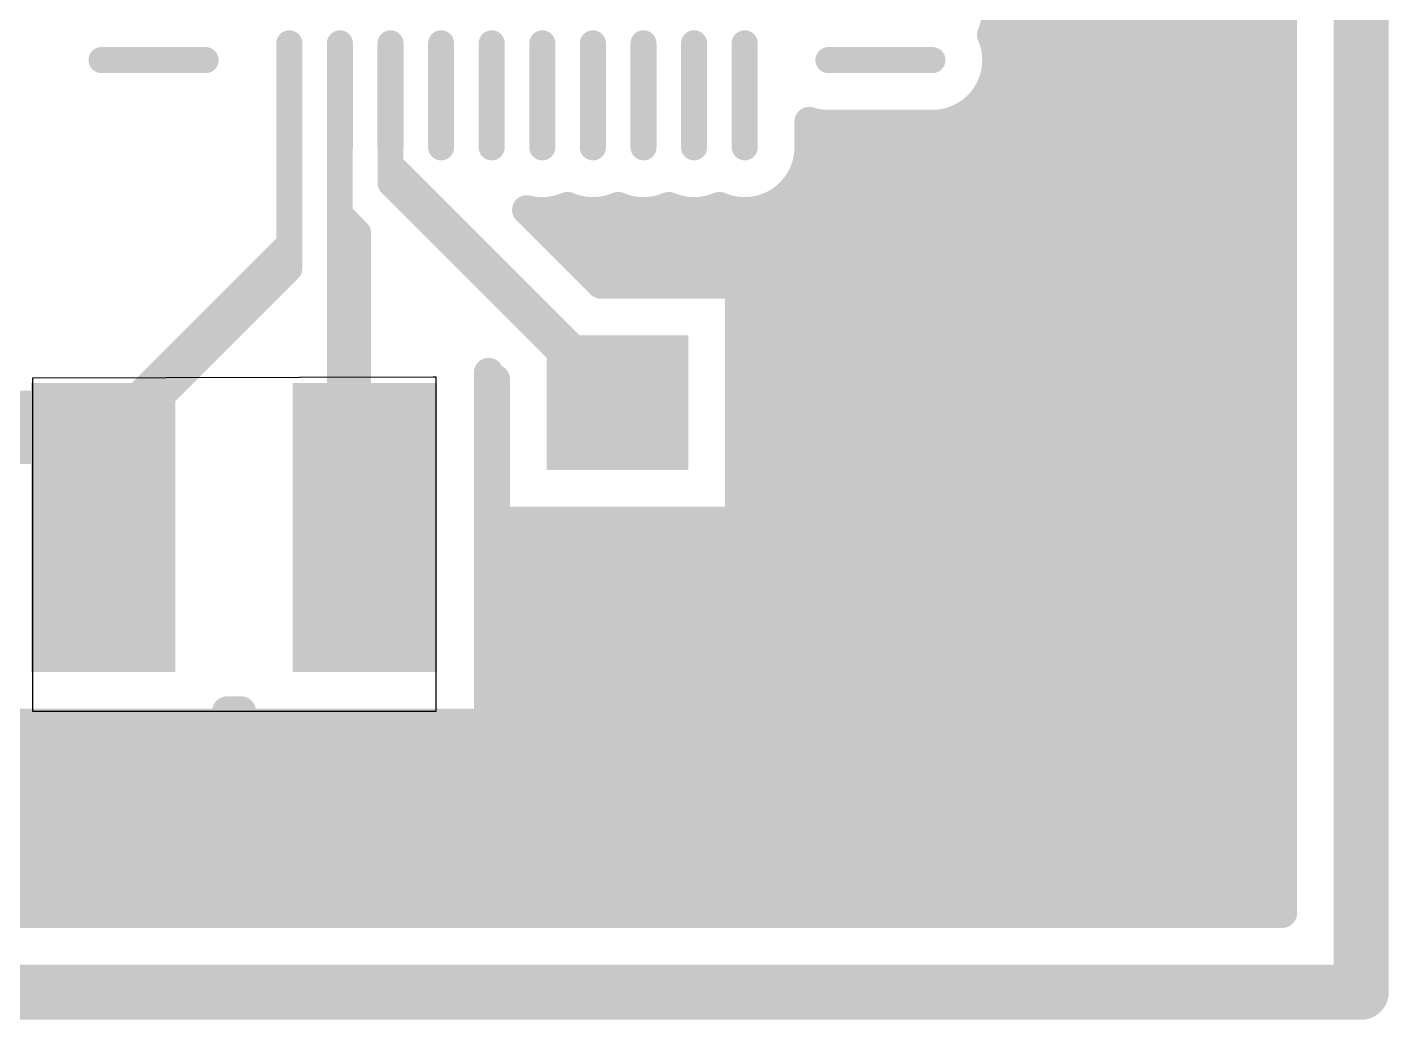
# Model space of a CAD drawing. Header units: inches. Extents: x 0 to 226, y 0 to 70.
# Drawn here: x 157.42 to 166.83, y -0.2 to 6.67 of the extents above; entities that cross this region are included whole.
import ezdxf

# ---------------------------------------------------------------- set-up
doc = ezdxf.new("R2010")
doc.units = ezdxf.units.IN
doc.layers.add('Keep-Out Layer', color=6, linetype='Continuous')
doc.layers.add('Top Layer', color=1, linetype='Continuous')

msp = doc.modelspace()

# ---------------------------------------------------------------- linework, layer by layer
at = {"layer": 'Keep-Out Layer'}
for points in [[(166.64306016, -0.008415019999999999, 0.3809999999999999, 0.3809999999999999, 0), (166.64306016, 24.82168518, 0.3809999999999999, 0.3809999999999999, 0)], [(147.2025504, -0.008415019999999999, 0.3809999999999999, 0.3809999999999999, 0), (166.64306016, -0.008415019999999999, 0.3809999999999999, 0.3809999999999999, 0)]]:
    msp.add_lwpolyline(points, format="xyseb", dxfattribs=at)
msp.add_lwpolyline([(166.54781016, -0.008415019999999999, 0.1905, 0.1905, 1), (166.73831016, -0.008415019999999999, 0.1905, 0.1905, 1)], format="xyseb", close=True, dxfattribs=at)
msp.add_lwpolyline([(166.54781016, -0.008415019999999999, 0.1905, 0.1905, 1), (166.73831016, -0.008415019999999999, 0.1905, 0.1905, 1)], format="xyseb", close=True, dxfattribs=at)
at = {"layer": 'Top Layer'}
for p, q in [((160.22322032, 4.24573954), (157.45077984, 4.2386504)), ((157.45077984, 4.2386504), (157.45077984, 1.93645282)), ((160.24449536, 4.24573954), (160.22322032, 4.24573954)), ((160.24449536, 1.93645282), (160.24449536, 4.24573954)), ((157.45077984, 1.93645282), (160.24449536, 1.93645282))]:
    msp.add_line(p, q, dxfattribs=at)
for points in [[(165.03524016, 0.53768498, 0.2032, 0.2032, 0), (165.03524016, 18.49805038, 0.2032, 0.2032, 0)], [(165.23844016, 0.53768498, 0.2032, 0.2032, 0), (165.23844016, 18.49805038, 0.2032, 0.2032, 0)], [(165.44164016, 0.53768498, 0.2032, 0.2032, 0), (165.44164016, 18.49805038, 0.2032, 0.2032, 0)], [(165.64484016, 0.53768498, 0.2032, 0.2032, 0), (165.64484016, 18.49805038, 0.2032, 0.2032, 0)], [(165.84804016, 0.53768498, 0.2032, 0.2032, 0), (165.84804016, 18.49805038, 0.2032, 0.2032, 0)], [(166.05124016, 0.53768498, 0.2032, 0.2032, 0), (166.05124016, 18.49805038, 0.2032, 0.2032, 0)], [(166.09696016, 0.53768498, 0.2032, 0.2032, 0), (166.09696016, 18.49805038, 0.2032, 0.2032, 0)], [(164.22244016, 0.53768498, 0.2032, 0.2032, 0), (164.22244016, 12.49303826, 0.2032, 0.2032, 0)], [(164.42564016, 0.53768498, 0.2032, 0.2032, 0), (164.42564016, 12.49303826, 0.2032, 0.2032, 0)], [(164.62884016, 0.53768498, 0.2032, 0.2032, 0), (164.62884016, 12.49303826, 0.2032, 0.2032, 0)], [(164.83204016, 0.53768498, 0.2032, 0.2032, 0), (164.83204016, 12.49303826, 0.2032, 0.2032, 0)], [(164.1227858, 6.78915838, 0.2032, 0.2032, -0.1012428938695137), (164.0869845, 6.61416, 0.2032, 0.2032, 0)], [(164.0869845, 6.61416, 0.2032, 0.2032, -0.1012428938695139), (164.1227858, 6.43915908, 0.2032, 0.2032, 0)], [(164.08879806, 6.61846784, 0.2032, 0.2032, 0), (166.09696016, 6.61846784, 0.2032, 0.2032, 0)], [(159.22819056, 5.83545442, 0.17999964, 0.17999964, 0), (159.22819056, 6.55545298, 0.17999964, 0.17999964, 0)], [(159.57818986, 5.83545442, 0.17999964, 0.17999964, 0), (159.57818986, 6.55545298, 0.17999964, 0.17999964, 0)], [(159.92818916, 5.83545442, 0.17999964, 0.17999964, 0), (159.92818916, 6.55545298, 0.17999964, 0.17999964, 0)], [(160.27818846, 5.83545442, 0.17999964, 0.17999964, 0), (160.27818846, 6.55545298, 0.17999964, 0.17999964, 0)], [(160.62818776, 5.83545442, 0.17999964, 0.17999964, 0), (160.62818776, 6.55545298, 0.17999964, 0.17999964, 0)], [(160.97818706, 5.83545442, 0.17999964, 0.17999964, 0), (160.97818706, 6.55545298, 0.17999964, 0.17999964, 0)], [(161.32818636, 5.83545442, 0.17999964, 0.17999964, 0), (161.32818636, 6.55545298, 0.17999964, 0.17999964, 0)], [(161.67818566, 5.83545442, 0.17999964, 0.17999964, 0), (161.67818566, 6.55545298, 0.17999964, 0.17999964, 0)], [(162.02818496, 5.83545442, 0.17999964, 0.17999964, 0), (162.02818496, 6.55545298, 0.17999964, 0.17999964, 0)], [(162.37818426, 5.83545442, 0.17999964, 0.17999964, 0), (162.37818426, 6.55545298, 0.17999964, 0.17999964, 0)], [(158.64918232, 6.43915908, 0.17999964, 0.17999964, 0), (157.92918376, 6.43915908, 0.17999964, 0.17999964, 0)], [(162.95718488, 6.43915908, 0.17999964, 0.17999964, 0), (163.67718344, 6.43915908, 0.17999964, 0.17999964, 0)], [(164.1227858, 6.43915908, 0.2032, 0.2032, -0.4142135623730951), (163.67718598, 5.99355926, 0.2032, 0.2032, 0)], [(164.12214572, 6.415267839999999, 0.2032, 0.2032, 0), (166.09696016, 6.415267839999999, 0.2032, 0.2032, 0)], [(164.06057612, 6.21206784, 0.2032, 0.2032, 0), (166.09696016, 6.21206784, 0.2032, 0.2032, 0)], [(159.22819056, 5.16901938, 0.1778, 0.1778, 0), (159.22819056, 6.1954537, 0.1778, 0.1778, 0)], [(159.57818986, 5.372717219999999, 0.1778, 0.1778, 0), (159.57818986, 6.1954537, 0.1778, 0.1778, 0)], [(159.92818916, 5.58480976, 0.1778, 0.1778, 0), (159.92818916, 6.1954537, 0.1778, 0.1778, 0)], [(159.92818916, 6.1954537, 0.1778, 0.1778, 0), (159.92860826, 6.1950346, 0.1778, 0.1778, 0)], [(159.92860826, 5.71650368, 0.1778, 0.1778, 0), (159.92860826, 6.1950346, 0.1778, 0.1778, 0)], [(164.01924016, 0.53768498, 0.2032, 0.2032, 0), (164.01924016, 6.15357418, 0.2032, 0.2032, 0)], [(162.82378408, 5.83545188, 0.2032, 0.2032, 0), (162.82378408, 6.0139961, 0.2032, 0.2032, 0)], [(162.95718234, 5.99355926, 0.2032, 0.2032, -0.07615422015174232), (162.82378408, 6.0139961, 0.2032, 0.2032, 0)], [(162.95718234, 5.99355926, 0.2032, 0.2032, 0), (163.67718598, 5.99355926, 0.2032, 0.2032, 0)], [(163.00324016, 0.53768498, 0.2032, 0.2032, 0), (163.00324016, 5.99355926, 0.2032, 0.2032, 0)], [(163.20644016, 0.53768498, 0.2032, 0.2032, 0), (163.20644016, 5.99355926, 0.2032, 0.2032, 0)], [(163.40964016, 0.53768498, 0.2032, 0.2032, 0), (163.40964016, 5.99355926, 0.2032, 0.2032, 0)], [(163.61284016, 0.53768498, 0.2032, 0.2032, 0), (163.61284016, 5.99355926, 0.2032, 0.2032, 0)], [(163.79298204, 6.00886784, 0.2032, 0.2032, 0), (166.09696016, 6.00886784, 0.2032, 0.2032, 0)], [(163.81604016, 0.53768498, 0.2032, 0.2032, 0), (163.81604016, 6.01574616, 0.2032, 0.2032, 0)], [(162.82378408, 5.83545188, 0.2032, 0.2032, -0.538018914126041), (162.20318588, 5.42565336, 0.2032, 0.2032, 0)], [(162.8227884, 5.80566784, 0.2032, 0.2032, 0), (166.09696016, 5.80566784, 0.2032, 0.2032, 0)], [(159.92860826, 5.71650368, 0.1778, 0.1778, 0), (161.34926074, 4.2958512, 0.1778, 0.1778, 0)], [(162.80004016, 0.53768498, 0.2032, 0.2032, 0), (162.80004016, 5.6919368, 0.2032, 0.2032, 0)], [(159.92818916, 5.58480976, 0.1778, 0.1778, 0), (161.0675214, 4.44547752, 0.1778, 0.1778, 0)], [(162.75802348, 5.60246784, 0.2032, 0.2032, 0), (166.09696016, 5.60246784, 0.2032, 0.2032, 0)], [(161.15318544, 5.42565336, 0.2032, 0.2032, -0.1632147514222593), (160.87072728, 5.40300418, 0.2032, 0.2032, 0)], [(160.87072728, 5.40300418, 0.2032, 0.2032, 0), (161.38375394, 4.88997752, 0.2032, 0.2032, 0)], [(160.97124016, 5.3024913, 0.2032, 0.2032, 0), (160.97124016, 5.3899054, 0.2032, 0.2032, 0)], [(161.06930702, 5.399267839999999, 0.2032, 0.2032, 0), (161.2370664, 5.399267839999999, 0.2032, 0.2032, 0)], [(161.50318728, 5.42565336, 0.2032, 0.2032, -0.2045827865795274), (161.15318544, 5.42565336, 0.2032, 0.2032, 0)], [(161.17444016, 5.0992913, 0.2032, 0.2032, 0), (161.17444016, 5.417215479999999, 0.2032, 0.2032, 0)], [(161.37764016, 4.8960913, 0.2032, 0.2032, 0), (161.37764016, 5.39260542, 0.2032, 0.2032, 0)], [(161.41930632, 5.399267839999999, 0.2032, 0.2032, 0), (161.5870657, 5.399267839999999, 0.2032, 0.2032, 0)], [(161.85318404, 5.42565336, 0.2032, 0.2032, -0.2045827865795274), (161.50318728, 5.42565336, 0.2032, 0.2032, 0)], [(161.58084016, 4.88997752, 0.2032, 0.2032, 0), (161.58084016, 5.40061404, 0.2032, 0.2032, 0)], [(161.76930562, 5.399267839999999, 0.2032, 0.2032, 0), (161.937065, 5.399267839999999, 0.2032, 0.2032, 0)], [(161.78404016, 4.88997752, 0.2032, 0.2032, 0), (161.78404016, 5.40260794, 0.2032, 0.2032, 0)], [(162.20318588, 5.42565336, 0.2032, 0.2032, -0.2045827865795274), (161.85318404, 5.42565336, 0.2032, 0.2032, 0)], [(161.98724016, 4.88997752, 0.2032, 0.2032, 0), (161.98724016, 5.39173674, 0.2032, 0.2032, 0)], [(162.11930492, 5.399267839999999, 0.2032, 0.2032, 0), (162.2870643, 5.399267839999999, 0.2032, 0.2032, 0)], [(162.19044016, 4.88997752, 0.2032, 0.2032, 0), (162.19044016, 5.420443819999999, 0.2032, 0.2032, 0)], [(162.39364016, 0.53768498, 0.2032, 0.2032, 0), (162.39364016, 5.3901213, 0.2032, 0.2032, 0)], [(162.46930422, 5.399267839999999, 0.2032, 0.2032, 0), (166.09696016, 5.399267839999999, 0.2032, 0.2032, 0)], [(162.59684016, 0.53768498, 0.2032, 0.2032, 0), (162.59684016, 5.44718748, 0.2032, 0.2032, 0)], [(159.57818986, 5.372717219999999, 0.1778, 0.1778, 0), (159.70426784, 5.24663924, 0.1778, 0.1778, 0)], [(159.57818986, 3.3788985, 0.1778, 0.1778, 0), (159.57818986, 5.372717219999999, 0.1778, 0.1778, 0)], [(159.70426784, 3.33229712, 0.1778, 0.1778, 0), (159.70426784, 5.24663924, 0.1778, 0.1778, 0)], [(161.07766362, 5.19606784, 0.2032, 0.2032, 0), (166.09696016, 5.19606784, 0.2032, 0.2032, 0)], [(157.95887128, 3.8997001, 0.1778, 0.1778, 0), (159.22819056, 5.16901938, 0.1778, 0.1778, 0)], [(159.22819056, 4.993538399999999, 0.1778, 0.1778, 0), (159.22819056, 5.16901938, 0.1778, 0.1778, 0)], [(161.28086362, 4.99286784, 0.2032, 0.2032, 0), (166.09696016, 4.99286784, 0.2032, 0.2032, 0)], [(157.9408703, 3.706218139999999, 0.1778, 0.1778, 0), (159.22819056, 4.993538399999999, 0.1778, 0.1778, 0)], [(161.38375394, 4.88997752, 0.2032, 0.2032, 0), (162.34449116, 4.88997752, 0.2032, 0.2032, 0)], [(162.34449116, 3.24877684, 0.2032, 0.2032, 0), (162.34449116, 4.88997752, 0.2032, 0.2032, 0)], [(162.34449116, 4.78966784, 0.2032, 0.2032, 0), (166.09696016, 4.78966784, 0.2032, 0.2032, 0)], [(162.34449116, 4.58646784, 0.2032, 0.2032, 0), (166.09696016, 4.58646784, 0.2032, 0.2032, 0)], [(161.0675214, 4.44547752, 0.1778, 0.1778, 0), (161.12278926, 4.44547752, 0.1778, 0.1778, 0)], [(161.12278926, 4.44547752, 0.1778, 0.1778, 0), (161.4988896, 4.06937718, 0.1778, 0.1778, 0)], [(162.34449116, 4.383267839999999, 0.2032, 0.2032, 0), (166.09696016, 4.383267839999999, 0.2032, 0.2032, 0)], [(160.60647076, 1.8506186, 0.2032, 0.2032, 0), (160.60647076, 4.27790864, 0.2032, 0.2032, 0)], [(160.65328804, 3.24877684, 0.2032, 0.2032, 0), (160.65328804, 4.23109136, 0.2032, 0.2032, 0)], [(162.34449116, 4.18006784, 0.2032, 0.2032, 0), (166.09696016, 4.18006784, 0.2032, 0.2032, 0)], [(156.25342892, 3.8997001, 0.508, 0.508, 0), (157.74738834, 3.8997001, 0.508, 0.508, 0)], [(157.74738834, 3.8997001, 0.508, 0.508, 0), (157.9408703, 3.706218139999999, 0.508, 0.508, 0)], [(162.34449116, 3.97686784, 0.2032, 0.2032, 0), (166.09696016, 3.97686784, 0.2032, 0.2032, 0)], [(157.9408703, 3.20621914, 0.508, 0.508, 0), (157.9408703, 3.706218139999999, 0.508, 0.508, 0)], [(162.34449116, 3.77366784, 0.2032, 0.2032, 0), (166.09696016, 3.77366784, 0.2032, 0.2032, 0)], [(162.34449116, 3.57046784, 0.2032, 0.2032, 0), (166.09696016, 3.57046784, 0.2032, 0.2032, 0)], [(159.57818986, 3.3788985, 0.1778, 0.1778, 0), (159.66452954, 3.29255882, 0.1778, 0.1778, 0)], [(159.66452954, 3.29255882, 0.1778, 0.1778, 0), (159.70426784, 3.33229712, 0.1778, 0.1778, 0)], [(162.34449116, 3.36726784, 0.2032, 0.2032, 0), (166.09696016, 3.36726784, 0.2032, 0.2032, 0)], [(159.66452954, 3.29255882, 0.1778, 0.1778, 0), (159.75086922, 3.20621914, 0.1778, 0.1778, 0)], [(160.65328804, 3.24877684, 0.2032, 0.2032, 0), (162.34449116, 3.24877684, 0.2032, 0.2032, 0)], [(160.76804016, 0.53768498, 0.2032, 0.2032, 0), (160.76804016, 3.24877684, 0.2032, 0.2032, 0)], [(160.97124016, 0.53768498, 0.2032, 0.2032, 0), (160.97124016, 3.24877684, 0.2032, 0.2032, 0)], [(161.17444016, 0.53768498, 0.2032, 0.2032, 0), (161.17444016, 3.24877684, 0.2032, 0.2032, 0)], [(161.37764016, 0.53768498, 0.2032, 0.2032, 0), (161.37764016, 3.24877684, 0.2032, 0.2032, 0)], [(161.58084016, 0.53768498, 0.2032, 0.2032, 0), (161.58084016, 3.24877684, 0.2032, 0.2032, 0)], [(161.78404016, 0.53768498, 0.2032, 0.2032, 0), (161.78404016, 3.24877684, 0.2032, 0.2032, 0)], [(161.98724016, 0.53768498, 0.2032, 0.2032, 0), (161.98724016, 3.24877684, 0.2032, 0.2032, 0)], [(162.19044016, 0.53768498, 0.2032, 0.2032, 0), (162.19044016, 3.24877684, 0.2032, 0.2032, 0)], [(160.60647076, 3.16406784, 0.2032, 0.2032, 0), (166.09696016, 3.16406784, 0.2032, 0.2032, 0)], [(160.60647076, 2.96086784, 0.2032, 0.2032, 0), (166.09696016, 2.96086784, 0.2032, 0.2032, 0)], [(160.60647076, 2.75766784, 0.2032, 0.2032, 0), (166.09696016, 2.75766784, 0.2032, 0.2032, 0)], [(160.60647076, 2.55446784, 0.2032, 0.2032, 0), (166.09696016, 2.55446784, 0.2032, 0.2032, 0)], [(160.60647076, 2.35126784, 0.2032, 0.2032, 0), (166.09696016, 2.35126784, 0.2032, 0.2032, 0)], [(160.60647076, 2.14806784, 0.2032, 0.2032, 0), (166.09696016, 2.14806784, 0.2032, 0.2032, 0)], [(158.79647184, 1.93645282, 0.2032, 0.2032, 0), (158.89526768, 1.93645282, 0.2032, 0.2032, 0)], [(158.79647184, 1.8506186, 0.2032, 0.2032, 0), (158.79647184, 1.93645282, 0.2032, 0.2032, 0)], [(158.89526768, 1.8506186, 0.2032, 0.2032, 0), (158.89526768, 1.93645282, 0.2032, 0.2032, 0)], [(160.60647076, 1.94486784, 0.2032, 0.2032, 0), (166.09696016, 1.94486784, 0.2032, 0.2032, 0)], [(157.08526876, 1.8506186, 0.2032, 0.2032, 0), (158.79647184, 1.8506186, 0.2032, 0.2032, 0)], [(157.31364016, 0.53768498, 0.2032, 0.2032, 0), (157.31364016, 1.8506186, 0.2032, 0.2032, 0)], [(157.51684016, 0.53768498, 0.2032, 0.2032, 0), (157.51684016, 1.8506186, 0.2032, 0.2032, 0)], [(157.72004016, 0.53768498, 0.2032, 0.2032, 0), (157.72004016, 1.8506186, 0.2032, 0.2032, 0)], [(157.92324016, 0.53768498, 0.2032, 0.2032, 0), (157.92324016, 1.8506186, 0.2032, 0.2032, 0)], [(158.12644016, 0.53768498, 0.2032, 0.2032, 0), (158.12644016, 1.8506186, 0.2032, 0.2032, 0)], [(158.32964016, 0.53768498, 0.2032, 0.2032, 0), (158.32964016, 1.8506186, 0.2032, 0.2032, 0)], [(158.53284016, 0.53768498, 0.2032, 0.2032, 0), (158.53284016, 1.8506186, 0.2032, 0.2032, 0)], [(158.73604016, 0.53768498, 0.2032, 0.2032, 0), (158.73604016, 1.8506186, 0.2032, 0.2032, 0)], [(158.89526768, 1.8506186, 0.2032, 0.2032, 0), (160.60647076, 1.8506186, 0.2032, 0.2032, 0)], [(158.93924016, 0.53768498, 0.2032, 0.2032, 0), (158.93924016, 1.8506186, 0.2032, 0.2032, 0)], [(159.14244016, 0.53768498, 0.2032, 0.2032, 0), (159.14244016, 1.8506186, 0.2032, 0.2032, 0)], [(159.34564016, 0.53768498, 0.2032, 0.2032, 0), (159.34564016, 1.8506186, 0.2032, 0.2032, 0)], [(159.54884016, 0.53768498, 0.2032, 0.2032, 0), (159.54884016, 1.8506186, 0.2032, 0.2032, 0)], [(159.75204016, 0.53768498, 0.2032, 0.2032, 0), (159.75204016, 1.8506186, 0.2032, 0.2032, 0)], [(159.95524016, 0.53768498, 0.2032, 0.2032, 0), (159.95524016, 1.8506186, 0.2032, 0.2032, 0)], [(160.15844016, 0.53768498, 0.2032, 0.2032, 0), (160.15844016, 1.8506186, 0.2032, 0.2032, 0)], [(160.36164016, 0.53768498, 0.2032, 0.2032, 0), (160.36164016, 1.8506186, 0.2032, 0.2032, 0)], [(160.56484016, 0.53768498, 0.2032, 0.2032, 0), (160.56484016, 1.8506186, 0.2032, 0.2032, 0)], [(147.7486504, 1.74166784, 0.2032, 0.2032, 0), (166.09696016, 1.74166784, 0.2032, 0.2032, 0)], [(147.7486504, 1.53846784, 0.2032, 0.2032, 0), (166.09696016, 1.53846784, 0.2032, 0.2032, 0)], [(147.7486504, 1.33526784, 0.2032, 0.2032, 0), (166.09696016, 1.33526784, 0.2032, 0.2032, 0)], [(147.7486504, 1.13206784, 0.2032, 0.2032, 0), (166.09696016, 1.13206784, 0.2032, 0.2032, 0)], [(147.7486504, 0.92886784, 0.2032, 0.2032, 0), (166.09696016, 0.92886784, 0.2032, 0.2032, 0)], [(147.7486504, 0.72566784, 0.2032, 0.2032, 0), (166.09696016, 0.72566784, 0.2032, 0.2032, 0)], [(147.7486504, 0.53768498, 0.2032, 0.2032, 0), (166.09696016, 0.53768498, 0.2032, 0.2032, 0)]]:
    msp.add_lwpolyline(points, format="xyseb", dxfattribs=at)
for points in [[(164.44114432, 6.800154039999999, 0.3048, 0.3048, 1), (164.74594432, 6.800154039999999, 0.3048, 0.3048, 1)], [(164.0361845, 6.61416, 0.1016, 0.1016, 1), (164.1377845, 6.61416, 0.1016, 0.1016, 1)], [(164.0361845, 6.61416, 0.1016, 0.1016, 1), (164.1377845, 6.61416, 0.1016, 0.1016, 1)], [(164.03799806, 6.61846784, 0.1016, 0.1016, 1), (164.13959806, 6.61846784, 0.1016, 0.1016, 1)], [(165.189408, 6.409601099999999, 0.3048, 0.3048, 1), (165.494208, 6.409601099999999, 0.3048, 0.3048, 1)], [(166.04616016, 6.61846784, 0.1016, 0.1016, 1), (166.14776016, 6.61846784, 0.1016, 0.1016, 1)], [(159.18319192, 6.55545298, 0.08999982, 0.08999982, 1), (159.2731892, 6.55545298, 0.08999982, 0.08999982, 1)], [(159.53319122, 6.55545298, 0.08999982, 0.08999982, 1), (159.6231885, 6.55545298, 0.08999982, 0.08999982, 1)], [(159.88319052, 6.55545298, 0.08999982, 0.08999982, 1), (159.9731878, 6.55545298, 0.08999982, 0.08999982, 1)], [(160.23318982, 6.55545298, 0.08999982, 0.08999982, 1), (160.3231871, 6.55545298, 0.08999982, 0.08999982, 1)], [(160.58318912, 6.55545298, 0.08999982, 0.08999982, 1), (160.6731864, 6.55545298, 0.08999982, 0.08999982, 1)], [(160.93318842, 6.55545298, 0.08999982, 0.08999982, 1), (161.0231857, 6.55545298, 0.08999982, 0.08999982, 1)], [(161.28318772, 6.55545298, 0.08999982, 0.08999982, 1), (161.373185, 6.55545298, 0.08999982, 0.08999982, 1)], [(161.63318702, 6.55545298, 0.08999982, 0.08999982, 1), (161.7231843, 6.55545298, 0.08999982, 0.08999982, 1)], [(161.98318632, 6.55545298, 0.08999982, 0.08999982, 1), (162.0731836, 6.55545298, 0.08999982, 0.08999982, 1)], [(162.33318562, 6.55545298, 0.08999982, 0.08999982, 1), (162.4231829, 6.55545298, 0.08999982, 0.08999982, 1)], [(157.88418512, 6.43915908, 0.08999982, 0.08999982, 1), (157.9741824, 6.43915908, 0.08999982, 0.08999982, 1)], [(158.60418368, 6.43915908, 0.08999982, 0.08999982, 1), (158.69418096, 6.43915908, 0.08999982, 0.08999982, 1)], [(162.91218624, 6.43915908, 0.08999982, 0.08999982, 1), (163.00218352, 6.43915908, 0.08999982, 0.08999982, 1)], [(163.6321848, 6.43915908, 0.08999982, 0.08999982, 1), (163.72218208, 6.43915908, 0.08999982, 0.08999982, 1)], [(164.07134572, 6.415267839999999, 0.1016, 0.1016, 1), (164.17294572, 6.415267839999999, 0.1016, 0.1016, 1)], [(164.0719858, 6.43915908, 0.1016, 0.1016, 1), (164.1735858, 6.43915908, 0.1016, 0.1016, 1)], [(164.0719858, 6.43915908, 0.1016, 0.1016, 1), (164.1735858, 6.43915908, 0.1016, 0.1016, 1)], [(166.04616016, 6.415267839999999, 0.1016, 0.1016, 1), (166.14776016, 6.415267839999999, 0.1016, 0.1016, 1)], [(164.00977612, 6.21206784, 0.1016, 0.1016, 1), (164.11137612, 6.21206784, 0.1016, 0.1016, 1)], [(166.04616016, 6.21206784, 0.1016, 0.1016, 1), (166.14776016, 6.21206784, 0.1016, 0.1016, 1)], [(159.18374056, 6.1954537, 0.08889999999999999, 0.08889999999999999, 1), (159.27264056, 6.1954537, 0.08889999999999999, 0.08889999999999999, 1)], [(159.53373986, 6.1954537, 0.08889999999999999, 0.08889999999999999, 1), (159.62263986, 6.1954537, 0.08889999999999999, 0.08889999999999999, 1)], [(159.88373916, 6.1954537, 0.08889999999999999, 0.08889999999999999, 1), (159.97263916, 6.1954537, 0.08889999999999999, 0.08889999999999999, 1)], [(159.88373916, 6.1954537, 0.08889999999999999, 0.08889999999999999, 1), (159.97263916, 6.1954537, 0.08889999999999999, 0.08889999999999999, 1)], [(159.88415826, 6.1950346, 0.08889999999999999, 0.08889999999999999, 1), (159.97305826, 6.1950346, 0.08889999999999999, 0.08889999999999999, 1)], [(159.88415826, 6.1950346, 0.08889999999999999, 0.08889999999999999, 1), (159.97305826, 6.1950346, 0.08889999999999999, 0.08889999999999999, 1)], [(163.96844016, 6.15357418, 0.1016, 0.1016, 1), (164.07004016, 6.15357418, 0.1016, 0.1016, 1)], [(162.77298408, 6.0139961, 0.1016, 0.1016, 1), (162.87458408, 6.0139961, 0.1016, 0.1016, 1)], [(162.77298408, 6.0139961, 0.1016, 0.1016, 1), (162.87458408, 6.0139961, 0.1016, 0.1016, 1)], [(162.90638234, 5.99355926, 0.1016, 0.1016, 1), (163.00798234, 5.99355926, 0.1016, 0.1016, 1)], [(162.90638234, 5.99355926, 0.1016, 0.1016, 1), (163.00798234, 5.99355926, 0.1016, 0.1016, 1)], [(162.95244016, 5.99355926, 0.1016, 0.1016, 1), (163.05404016, 5.99355926, 0.1016, 0.1016, 1)], [(163.15564016, 5.99355926, 0.1016, 0.1016, 1), (163.25724016, 5.99355926, 0.1016, 0.1016, 1)], [(163.35884016, 5.99355926, 0.1016, 0.1016, 1), (163.46044016, 5.99355926, 0.1016, 0.1016, 1)], [(163.56204016, 5.99355926, 0.1016, 0.1016, 1), (163.66364016, 5.99355926, 0.1016, 0.1016, 1)], [(163.62638598, 5.99355926, 0.1016, 0.1016, 1), (163.72798598, 5.99355926, 0.1016, 0.1016, 1)], [(163.62638598, 5.99355926, 0.1016, 0.1016, 1), (163.72798598, 5.99355926, 0.1016, 0.1016, 1)], [(163.74218204, 6.00886784, 0.1016, 0.1016, 1), (163.84378204, 6.00886784, 0.1016, 0.1016, 1)], [(163.76524016, 6.01574616, 0.1016, 0.1016, 1), (163.86684016, 6.01574616, 0.1016, 0.1016, 1)], [(164.44114432, 5.793427579999999, 0.3048, 0.3048, 1), (164.74594432, 5.793427579999999, 0.3048, 0.3048, 1)], [(166.04616016, 6.00886784, 0.1016, 0.1016, 1), (166.14776016, 6.00886784, 0.1016, 0.1016, 1)], [(162.77298408, 5.83545188, 0.1016, 0.1016, 1), (162.87458408, 5.83545188, 0.1016, 0.1016, 1)], [(162.77298408, 5.83545188, 0.1016, 0.1016, 1), (162.87458408, 5.83545188, 0.1016, 0.1016, 1)], [(159.18319192, 5.83545442, 0.08999982, 0.08999982, 1), (159.2731892, 5.83545442, 0.08999982, 0.08999982, 1)], [(159.53319122, 5.83545442, 0.08999982, 0.08999982, 1), (159.6231885, 5.83545442, 0.08999982, 0.08999982, 1)], [(159.88319052, 5.83545442, 0.08999982, 0.08999982, 1), (159.9731878, 5.83545442, 0.08999982, 0.08999982, 1)], [(160.23318982, 5.83545442, 0.08999982, 0.08999982, 1), (160.3231871, 5.83545442, 0.08999982, 0.08999982, 1)], [(160.58318912, 5.83545442, 0.08999982, 0.08999982, 1), (160.6731864, 5.83545442, 0.08999982, 0.08999982, 1)], [(160.93318842, 5.83545442, 0.08999982, 0.08999982, 1), (161.0231857, 5.83545442, 0.08999982, 0.08999982, 1)], [(161.28318772, 5.83545442, 0.08999982, 0.08999982, 1), (161.373185, 5.83545442, 0.08999982, 0.08999982, 1)], [(161.63318702, 5.83545442, 0.08999982, 0.08999982, 1), (161.7231843, 5.83545442, 0.08999982, 0.08999982, 1)], [(161.98318632, 5.83545442, 0.08999982, 0.08999982, 1), (162.0731836, 5.83545442, 0.08999982, 0.08999982, 1)], [(162.33318562, 5.83545442, 0.08999982, 0.08999982, 1), (162.4231829, 5.83545442, 0.08999982, 0.08999982, 1)], [(162.7719884, 5.80566784, 0.1016, 0.1016, 1), (162.8735884, 5.80566784, 0.1016, 0.1016, 1)], [(166.04616016, 5.80566784, 0.1016, 0.1016, 1), (166.14776016, 5.80566784, 0.1016, 0.1016, 1)], [(159.88415826, 5.71650368, 0.08889999999999999, 0.08889999999999999, 1), (159.97305826, 5.71650368, 0.08889999999999999, 0.08889999999999999, 1)], [(159.88415826, 5.71650368, 0.08889999999999999, 0.08889999999999999, 1), (159.97305826, 5.71650368, 0.08889999999999999, 0.08889999999999999, 1)], [(162.74924016, 5.6919368, 0.1016, 0.1016, 1), (162.85084016, 5.6919368, 0.1016, 0.1016, 1)], [(159.88373916, 5.58480976, 0.08889999999999999, 0.08889999999999999, 1), (159.97263916, 5.58480976, 0.08889999999999999, 0.08889999999999999, 1)], [(159.88373916, 5.58480976, 0.08889999999999999, 0.08889999999999999, 1), (159.97263916, 5.58480976, 0.08889999999999999, 0.08889999999999999, 1)], [(162.70722348, 5.60246784, 0.1016, 0.1016, 1), (162.80882348, 5.60246784, 0.1016, 0.1016, 1)], [(166.04616016, 5.60246784, 0.1016, 0.1016, 1), (166.14776016, 5.60246784, 0.1016, 0.1016, 1)], [(160.81992728, 5.40300418, 0.1016, 0.1016, 1), (160.92152728, 5.40300418, 0.1016, 0.1016, 1)], [(160.81992728, 5.40300418, 0.1016, 0.1016, 1), (160.92152728, 5.40300418, 0.1016, 0.1016, 1)], [(160.92044016, 5.3899054, 0.1016, 0.1016, 1), (161.02204016, 5.3899054, 0.1016, 0.1016, 1)], [(161.01850702, 5.399267839999999, 0.1016, 0.1016, 1), (161.12010702, 5.399267839999999, 0.1016, 0.1016, 1)], [(161.10238544, 5.42565336, 0.1016, 0.1016, 1), (161.20398544, 5.42565336, 0.1016, 0.1016, 1)], [(161.10238544, 5.42565336, 0.1016, 0.1016, 1), (161.20398544, 5.42565336, 0.1016, 0.1016, 1)], [(161.12364016, 5.417215479999999, 0.1016, 0.1016, 1), (161.22524016, 5.417215479999999, 0.1016, 0.1016, 1)], [(161.1862664, 5.399267839999999, 0.1016, 0.1016, 1), (161.2878664, 5.399267839999999, 0.1016, 0.1016, 1)], [(161.32684016, 5.39260542, 0.1016, 0.1016, 1), (161.42844016, 5.39260542, 0.1016, 0.1016, 1)], [(161.36850632, 5.399267839999999, 0.1016, 0.1016, 1), (161.47010632, 5.399267839999999, 0.1016, 0.1016, 1)], [(161.45238728, 5.42565336, 0.1016, 0.1016, 1), (161.55398728, 5.42565336, 0.1016, 0.1016, 1)], [(161.45238728, 5.42565336, 0.1016, 0.1016, 1), (161.55398728, 5.42565336, 0.1016, 0.1016, 1)], [(161.53004016, 5.40061404, 0.1016, 0.1016, 1), (161.63164016, 5.40061404, 0.1016, 0.1016, 1)], [(161.5362657, 5.399267839999999, 0.1016, 0.1016, 1), (161.6378657, 5.399267839999999, 0.1016, 0.1016, 1)], [(161.71850562, 5.399267839999999, 0.1016, 0.1016, 1), (161.82010562, 5.399267839999999, 0.1016, 0.1016, 1)], [(161.73324016, 5.40260794, 0.1016, 0.1016, 1), (161.83484016, 5.40260794, 0.1016, 0.1016, 1)], [(161.80238404, 5.42565336, 0.1016, 0.1016, 1), (161.90398404, 5.42565336, 0.1016, 0.1016, 1)], [(161.80238404, 5.42565336, 0.1016, 0.1016, 1), (161.90398404, 5.42565336, 0.1016, 0.1016, 1)], [(161.886265, 5.399267839999999, 0.1016, 0.1016, 1), (161.987865, 5.399267839999999, 0.1016, 0.1016, 1)], [(161.93644016, 5.39173674, 0.1016, 0.1016, 1), (162.03804016, 5.39173674, 0.1016, 0.1016, 1)], [(162.06850492, 5.399267839999999, 0.1016, 0.1016, 1), (162.17010492, 5.399267839999999, 0.1016, 0.1016, 1)], [(162.13964016, 5.420443819999999, 0.1016, 0.1016, 1), (162.24124016, 5.420443819999999, 0.1016, 0.1016, 1)], [(162.15238588, 5.42565336, 0.1016, 0.1016, 1), (162.25398588, 5.42565336, 0.1016, 0.1016, 1)], [(162.15238588, 5.42565336, 0.1016, 0.1016, 1), (162.25398588, 5.42565336, 0.1016, 0.1016, 1)], [(162.2362643, 5.399267839999999, 0.1016, 0.1016, 1), (162.3378643, 5.399267839999999, 0.1016, 0.1016, 1)], [(162.34284016, 5.3901213, 0.1016, 0.1016, 1), (162.44444016, 5.3901213, 0.1016, 0.1016, 1)], [(162.41850422, 5.399267839999999, 0.1016, 0.1016, 1), (162.52010422, 5.399267839999999, 0.1016, 0.1016, 1)], [(162.54604016, 5.44718748, 0.1016, 0.1016, 1), (162.64764016, 5.44718748, 0.1016, 0.1016, 1)], [(166.04616016, 5.399267839999999, 0.1016, 0.1016, 1), (166.14776016, 5.399267839999999, 0.1016, 0.1016, 1)], [(159.53373986, 5.372717219999999, 0.08889999999999999, 0.08889999999999999, 1), (159.62263986, 5.372717219999999, 0.08889999999999999, 0.08889999999999999, 1)], [(159.53373986, 5.372717219999999, 0.08889999999999999, 0.08889999999999999, 1), (159.62263986, 5.372717219999999, 0.08889999999999999, 0.08889999999999999, 1)], [(159.53373986, 5.372717219999999, 0.08889999999999999, 0.08889999999999999, 1), (159.62263986, 5.372717219999999, 0.08889999999999999, 0.08889999999999999, 1)], [(160.92044016, 5.3024913, 0.1016, 0.1016, 1), (161.02204016, 5.3024913, 0.1016, 0.1016, 1)], [(159.65981784, 5.24663924, 0.08889999999999999, 0.08889999999999999, 1), (159.74871784, 5.24663924, 0.08889999999999999, 0.08889999999999999, 1)], [(159.65981784, 5.24663924, 0.08889999999999999, 0.08889999999999999, 1), (159.74871784, 5.24663924, 0.08889999999999999, 0.08889999999999999, 1)], [(161.02686362, 5.19606784, 0.1016, 0.1016, 1), (161.12846362, 5.19606784, 0.1016, 0.1016, 1)], [(166.04616016, 5.19606784, 0.1016, 0.1016, 1), (166.14776016, 5.19606784, 0.1016, 0.1016, 1)], [(159.18374056, 5.16901938, 0.08889999999999999, 0.08889999999999999, 1), (159.27264056, 5.16901938, 0.08889999999999999, 0.08889999999999999, 1)], [(159.18374056, 5.16901938, 0.08889999999999999, 0.08889999999999999, 1), (159.27264056, 5.16901938, 0.08889999999999999, 0.08889999999999999, 1)], [(159.18374056, 5.16901938, 0.08889999999999999, 0.08889999999999999, 1), (159.27264056, 5.16901938, 0.08889999999999999, 0.08889999999999999, 1)], [(161.12364016, 5.0992913, 0.1016, 0.1016, 1), (161.22524016, 5.0992913, 0.1016, 0.1016, 1)], [(162.6228904, 4.95268504, 0.3048, 0.3048, 1), (162.9276904, 4.95268504, 0.3048, 0.3048, 1)], [(161.23006362, 4.99286784, 0.1016, 0.1016, 1), (161.33166362, 4.99286784, 0.1016, 0.1016, 1)], [(165.08291088, 4.83886256, 0.3048, 0.3048, 1), (165.38771088, 4.83886256, 0.3048, 0.3048, 1)], [(166.04616016, 4.99286784, 0.1016, 0.1016, 1), (166.14776016, 4.99286784, 0.1016, 0.1016, 1)], [(159.18374056, 4.993538399999999, 0.08889999999999999, 0.08889999999999999, 1), (159.27264056, 4.993538399999999, 0.08889999999999999, 0.08889999999999999, 1)], [(159.18374056, 4.993538399999999, 0.08889999999999999, 0.08889999999999999, 1), (159.27264056, 4.993538399999999, 0.08889999999999999, 0.08889999999999999, 1)], [(161.32684016, 4.8960913, 0.1016, 0.1016, 1), (161.42844016, 4.8960913, 0.1016, 0.1016, 1)], [(161.33295394, 4.88997752, 0.1016, 0.1016, 1), (161.43455394, 4.88997752, 0.1016, 0.1016, 1)], [(161.33295394, 4.88997752, 0.1016, 0.1016, 1), (161.43455394, 4.88997752, 0.1016, 0.1016, 1)], [(161.53004016, 4.88997752, 0.1016, 0.1016, 1), (161.63164016, 4.88997752, 0.1016, 0.1016, 1)], [(161.73324016, 4.88997752, 0.1016, 0.1016, 1), (161.83484016, 4.88997752, 0.1016, 0.1016, 1)], [(161.93644016, 4.88997752, 0.1016, 0.1016, 1), (162.03804016, 4.88997752, 0.1016, 0.1016, 1)], [(162.13964016, 4.88997752, 0.1016, 0.1016, 1), (162.24124016, 4.88997752, 0.1016, 0.1016, 1)], [(162.29369116, 4.88997752, 0.1016, 0.1016, 1), (162.39529116, 4.88997752, 0.1016, 0.1016, 1)], [(162.29369116, 4.88997752, 0.1016, 0.1016, 1), (162.39529116, 4.88997752, 0.1016, 0.1016, 1)], [(162.29369116, 4.78966784, 0.1016, 0.1016, 1), (162.39529116, 4.78966784, 0.1016, 0.1016, 1)], [(166.04616016, 4.78966784, 0.1016, 0.1016, 1), (166.14776016, 4.78966784, 0.1016, 0.1016, 1)], [(162.29369116, 4.58646784, 0.1016, 0.1016, 1), (162.39529116, 4.58646784, 0.1016, 0.1016, 1)], [(164.45258448, 4.38215786, 0.3048, 0.3048, 1), (164.75738448, 4.38215786, 0.3048, 0.3048, 1)], [(166.04616016, 4.58646784, 0.1016, 0.1016, 1), (166.14776016, 4.58646784, 0.1016, 0.1016, 1)], [(161.0230714, 4.44547752, 0.08889999999999999, 0.08889999999999999, 1), (161.1119714, 4.44547752, 0.08889999999999999, 0.08889999999999999, 1)], [(161.0230714, 4.44547752, 0.08889999999999999, 0.08889999999999999, 1), (161.1119714, 4.44547752, 0.08889999999999999, 0.08889999999999999, 1)], [(161.07833926, 4.44547752, 0.08889999999999999, 0.08889999999999999, 1), (161.16723926, 4.44547752, 0.08889999999999999, 0.08889999999999999, 1)], [(161.07833926, 4.44547752, 0.08889999999999999, 0.08889999999999999, 1), (161.16723926, 4.44547752, 0.08889999999999999, 0.08889999999999999, 1)], [(162.29369116, 4.383267839999999, 0.1016, 0.1016, 1), (162.39529116, 4.383267839999999, 0.1016, 0.1016, 1)], [(166.04616016, 4.383267839999999, 0.1016, 0.1016, 1), (166.14776016, 4.383267839999999, 0.1016, 0.1016, 1)], [(160.55567076, 4.27790864, 0.1016, 0.1016, 1), (160.65727076, 4.27790864, 0.1016, 0.1016, 1)], [(160.60248804, 4.23109136, 0.1016, 0.1016, 1), (160.70408804, 4.23109136, 0.1016, 0.1016, 1)], [(161.30481074, 4.2958512, 0.08889999999999999, 0.08889999999999999, 1), (161.39371074, 4.2958512, 0.08889999999999999, 0.08889999999999999, 1)], [(162.29369116, 4.18006784, 0.1016, 0.1016, 1), (162.39529116, 4.18006784, 0.1016, 0.1016, 1)], [(166.04616016, 4.18006784, 0.1016, 0.1016, 1), (166.14776016, 4.18006784, 0.1016, 0.1016, 1)], [(157.62038834, 3.8997001, 0.254, 0.254, 1), (157.87438834, 3.8997001, 0.254, 0.254, 1)], [(157.62038834, 3.8997001, 0.254, 0.254, 1), (157.87438834, 3.8997001, 0.254, 0.254, 1)], [(161.4544396, 4.06937718, 0.08889999999999999, 0.08889999999999999, 1), (161.5433396, 4.06937718, 0.08889999999999999, 0.08889999999999999, 1)], [(162.98109136, 3.83179574, 0.3556, 0.3556, 1), (163.33669136, 3.83179574, 0.3556, 0.3556, 1)], [(162.29369116, 3.97686784, 0.1016, 0.1016, 1), (162.39529116, 3.97686784, 0.1016, 0.1016, 1)], [(166.04616016, 3.97686784, 0.1016, 0.1016, 1), (166.14776016, 3.97686784, 0.1016, 0.1016, 1)], [(157.8138703, 3.706218139999999, 0.254, 0.254, 1), (158.0678703, 3.706218139999999, 0.254, 0.254, 1)], [(157.8138703, 3.706218139999999, 0.254, 0.254, 1), (158.0678703, 3.706218139999999, 0.254, 0.254, 1)], [(157.91442128, 3.8997001, 0.08889999999999999, 0.08889999999999999, 1), (158.00332128, 3.8997001, 0.08889999999999999, 0.08889999999999999, 1)], [(162.29369116, 3.77366784, 0.1016, 0.1016, 1), (162.39529116, 3.77366784, 0.1016, 0.1016, 1)], [(166.04616016, 3.77366784, 0.1016, 0.1016, 1), (166.14776016, 3.77366784, 0.1016, 0.1016, 1)], [(157.8964203, 3.706218139999999, 0.08889999999999999, 0.08889999999999999, 1), (157.9853203, 3.706218139999999, 0.08889999999999999, 0.08889999999999999, 1)], [(162.29369116, 3.57046784, 0.1016, 0.1016, 1), (162.39529116, 3.57046784, 0.1016, 0.1016, 1)], [(166.04616016, 3.57046784, 0.1016, 0.1016, 1), (166.14776016, 3.57046784, 0.1016, 0.1016, 1)], [(157.8138703, 3.20621914, 0.254, 0.254, 1), (158.0678703, 3.20621914, 0.254, 0.254, 1)], [(159.53373986, 3.3788985, 0.08889999999999999, 0.08889999999999999, 1), (159.62263986, 3.3788985, 0.08889999999999999, 0.08889999999999999, 1)], [(159.53373986, 3.3788985, 0.08889999999999999, 0.08889999999999999, 1), (159.62263986, 3.3788985, 0.08889999999999999, 0.08889999999999999, 1)], [(159.65981784, 3.33229712, 0.08889999999999999, 0.08889999999999999, 1), (159.74871784, 3.33229712, 0.08889999999999999, 0.08889999999999999, 1)], [(159.65981784, 3.33229712, 0.08889999999999999, 0.08889999999999999, 1), (159.74871784, 3.33229712, 0.08889999999999999, 0.08889999999999999, 1)], [(162.29369116, 3.36726784, 0.1016, 0.1016, 1), (162.39529116, 3.36726784, 0.1016, 0.1016, 1)], [(164.55190864, 3.05634644, 0.3556, 0.3556, 1), (164.90750864, 3.05634644, 0.3556, 0.3556, 1)], [(166.04616016, 3.36726784, 0.1016, 0.1016, 1), (166.14776016, 3.36726784, 0.1016, 0.1016, 1)], [(159.62007954, 3.29255882, 0.08889999999999999, 0.08889999999999999, 1), (159.70897954, 3.29255882, 0.08889999999999999, 0.08889999999999999, 1)], [(159.62007954, 3.29255882, 0.08889999999999999, 0.08889999999999999, 1), (159.70897954, 3.29255882, 0.08889999999999999, 0.08889999999999999, 1)], [(159.62007954, 3.29255882, 0.08889999999999999, 0.08889999999999999, 1), (159.70897954, 3.29255882, 0.08889999999999999, 0.08889999999999999, 1)], [(160.60248804, 3.24877684, 0.1016, 0.1016, 1), (160.70408804, 3.24877684, 0.1016, 0.1016, 1)], [(160.60248804, 3.24877684, 0.1016, 0.1016, 1), (160.70408804, 3.24877684, 0.1016, 0.1016, 1)], [(160.71724016, 3.24877684, 0.1016, 0.1016, 1), (160.81884016, 3.24877684, 0.1016, 0.1016, 1)], [(160.92044016, 3.24877684, 0.1016, 0.1016, 1), (161.02204016, 3.24877684, 0.1016, 0.1016, 1)], [(161.12364016, 3.24877684, 0.1016, 0.1016, 1), (161.22524016, 3.24877684, 0.1016, 0.1016, 1)], [(161.32684016, 3.24877684, 0.1016, 0.1016, 1), (161.42844016, 3.24877684, 0.1016, 0.1016, 1)], [(161.53004016, 3.24877684, 0.1016, 0.1016, 1), (161.63164016, 3.24877684, 0.1016, 0.1016, 1)], [(161.73324016, 3.24877684, 0.1016, 0.1016, 1), (161.83484016, 3.24877684, 0.1016, 0.1016, 1)], [(161.93644016, 3.24877684, 0.1016, 0.1016, 1), (162.03804016, 3.24877684, 0.1016, 0.1016, 1)], [(162.13964016, 3.24877684, 0.1016, 0.1016, 1), (162.24124016, 3.24877684, 0.1016, 0.1016, 1)], [(162.29369116, 3.24877684, 0.1016, 0.1016, 1), (162.39529116, 3.24877684, 0.1016, 0.1016, 1)], [(162.29369116, 3.24877684, 0.1016, 0.1016, 1), (162.39529116, 3.24877684, 0.1016, 0.1016, 1)], [(159.70641922, 3.20621914, 0.08889999999999999, 0.08889999999999999, 1), (159.79531922, 3.20621914, 0.08889999999999999, 0.08889999999999999, 1)], [(160.55567076, 3.16406784, 0.1016, 0.1016, 1), (160.65727076, 3.16406784, 0.1016, 0.1016, 1)], [(166.04616016, 3.16406784, 0.1016, 0.1016, 1), (166.14776016, 3.16406784, 0.1016, 0.1016, 1)], [(160.55567076, 2.96086784, 0.1016, 0.1016, 1), (160.65727076, 2.96086784, 0.1016, 0.1016, 1)], [(166.04616016, 2.96086784, 0.1016, 0.1016, 1), (166.14776016, 2.96086784, 0.1016, 0.1016, 1)], [(160.55567076, 2.75766784, 0.1016, 0.1016, 1), (160.65727076, 2.75766784, 0.1016, 0.1016, 1)], [(166.04616016, 2.75766784, 0.1016, 0.1016, 1), (166.14776016, 2.75766784, 0.1016, 0.1016, 1)], [(160.55567076, 2.55446784, 0.1016, 0.1016, 1), (160.65727076, 2.55446784, 0.1016, 0.1016, 1)], [(163.09707792, 2.37367318, 0.3556, 0.3556, 1), (163.45267792, 2.37367318, 0.3556, 0.3556, 1)], [(166.04616016, 2.55446784, 0.1016, 0.1016, 1), (166.14776016, 2.55446784, 0.1016, 0.1016, 1)], [(160.55567076, 2.35126784, 0.1016, 0.1016, 1), (160.65727076, 2.35126784, 0.1016, 0.1016, 1)], [(166.04616016, 2.35126784, 0.1016, 0.1016, 1), (166.14776016, 2.35126784, 0.1016, 0.1016, 1)], [(164.01377408, 2.00463912, 0.3048, 0.3048, 1), (164.31857408, 2.00463912, 0.3048, 0.3048, 1)], [(165.40018736, 2.01948288, 0.3048, 0.3048, 1), (165.70498736, 2.01948288, 0.3048, 0.3048, 1)], [(160.55567076, 2.14806784, 0.1016, 0.1016, 1), (160.65727076, 2.14806784, 0.1016, 0.1016, 1)], [(166.04616016, 2.14806784, 0.1016, 0.1016, 1), (166.14776016, 2.14806784, 0.1016, 0.1016, 1)], [(158.74567184, 1.93645282, 0.1016, 0.1016, 1), (158.84727184, 1.93645282, 0.1016, 0.1016, 1)], [(158.74567184, 1.93645282, 0.1016, 0.1016, 1), (158.84727184, 1.93645282, 0.1016, 0.1016, 1)], [(158.84446768, 1.93645282, 0.1016, 0.1016, 1), (158.94606768, 1.93645282, 0.1016, 0.1016, 1)], [(158.84446768, 1.93645282, 0.1016, 0.1016, 1), (158.94606768, 1.93645282, 0.1016, 0.1016, 1)], [(160.55567076, 1.94486784, 0.1016, 0.1016, 1), (160.65727076, 1.94486784, 0.1016, 0.1016, 1)], [(166.04616016, 1.94486784, 0.1016, 0.1016, 1), (166.14776016, 1.94486784, 0.1016, 0.1016, 1)], [(157.46604016, 1.8506186, 0.1016, 0.1016, 1), (157.56764016, 1.8506186, 0.1016, 0.1016, 1)], [(157.66924016, 1.8506186, 0.1016, 0.1016, 1), (157.77084016, 1.8506186, 0.1016, 0.1016, 1)], [(157.87244016, 1.8506186, 0.1016, 0.1016, 1), (157.97404016, 1.8506186, 0.1016, 0.1016, 1)], [(158.07564016, 1.8506186, 0.1016, 0.1016, 1), (158.17724016, 1.8506186, 0.1016, 0.1016, 1)], [(158.27884016, 1.8506186, 0.1016, 0.1016, 1), (158.38044016, 1.8506186, 0.1016, 0.1016, 1)], [(158.48204016, 1.8506186, 0.1016, 0.1016, 1), (158.58364016, 1.8506186, 0.1016, 0.1016, 1)], [(158.68524016, 1.8506186, 0.1016, 0.1016, 1), (158.78684016, 1.8506186, 0.1016, 0.1016, 1)], [(158.74567184, 1.8506186, 0.1016, 0.1016, 1), (158.84727184, 1.8506186, 0.1016, 0.1016, 1)], [(158.74567184, 1.8506186, 0.1016, 0.1016, 1), (158.84727184, 1.8506186, 0.1016, 0.1016, 1)], [(158.84446768, 1.8506186, 0.1016, 0.1016, 1), (158.94606768, 1.8506186, 0.1016, 0.1016, 1)], [(158.84446768, 1.8506186, 0.1016, 0.1016, 1), (158.94606768, 1.8506186, 0.1016, 0.1016, 1)], [(158.88844016, 1.8506186, 0.1016, 0.1016, 1), (158.99004016, 1.8506186, 0.1016, 0.1016, 1)], [(159.09164016, 1.8506186, 0.1016, 0.1016, 1), (159.19324016, 1.8506186, 0.1016, 0.1016, 1)], [(159.29484016, 1.8506186, 0.1016, 0.1016, 1), (159.39644016, 1.8506186, 0.1016, 0.1016, 1)], [(159.49804016, 1.8506186, 0.1016, 0.1016, 1), (159.59964016, 1.8506186, 0.1016, 0.1016, 1)], [(159.70124016, 1.8506186, 0.1016, 0.1016, 1), (159.80284016, 1.8506186, 0.1016, 0.1016, 1)], [(159.90444016, 1.8506186, 0.1016, 0.1016, 1), (160.00604016, 1.8506186, 0.1016, 0.1016, 1)], [(160.10764016, 1.8506186, 0.1016, 0.1016, 1), (160.20924016, 1.8506186, 0.1016, 0.1016, 1)], [(160.31084016, 1.8506186, 0.1016, 0.1016, 1), (160.41244016, 1.8506186, 0.1016, 0.1016, 1)], [(160.51404016, 1.8506186, 0.1016, 0.1016, 1), (160.61564016, 1.8506186, 0.1016, 0.1016, 1)], [(160.55567076, 1.8506186, 0.1016, 0.1016, 1), (160.65727076, 1.8506186, 0.1016, 0.1016, 1)], [(160.55567076, 1.8506186, 0.1016, 0.1016, 1), (160.65727076, 1.8506186, 0.1016, 0.1016, 1)], [(166.04616016, 1.74166784, 0.1016, 0.1016, 1), (166.14776016, 1.74166784, 0.1016, 0.1016, 1)], [(166.04616016, 1.53846784, 0.1016, 0.1016, 1), (166.14776016, 1.53846784, 0.1016, 0.1016, 1)], [(158.59014256, 1.23037346, 0.3556, 0.3556, 1), (158.94574256, 1.23037346, 0.3556, 0.3556, 1)], [(160.47908976, 1.1640947, 0.3556, 0.3556, 1), (160.83468976, 1.1640947, 0.3556, 0.3556, 1)], [(164.48743328, 1.28163066, 0.3048, 0.3048, 1), (164.79223328, 1.28163066, 0.3048, 0.3048, 1)], [(162.55028704, 1.06467656, 0.3556, 0.3556, 1), (162.90588704, 1.06467656, 0.3556, 0.3556, 1)], [(166.04616016, 1.33526784, 0.1016, 0.1016, 1), (166.14776016, 1.33526784, 0.1016, 0.1016, 1)], [(166.04616016, 1.13206784, 0.1016, 0.1016, 1), (166.14776016, 1.13206784, 0.1016, 0.1016, 1)], [(166.04616016, 0.92886784, 0.1016, 0.1016, 1), (166.14776016, 0.92886784, 0.1016, 0.1016, 1)], [(166.04616016, 0.72566784, 0.1016, 0.1016, 1), (166.14776016, 0.72566784, 0.1016, 0.1016, 1)], [(157.46604016, 0.53768498, 0.1016, 0.1016, 1), (157.56764016, 0.53768498, 0.1016, 0.1016, 1)], [(157.66924016, 0.53768498, 0.1016, 0.1016, 1), (157.77084016, 0.53768498, 0.1016, 0.1016, 1)], [(157.87244016, 0.53768498, 0.1016, 0.1016, 1), (157.97404016, 0.53768498, 0.1016, 0.1016, 1)], [(158.07564016, 0.53768498, 0.1016, 0.1016, 1), (158.17724016, 0.53768498, 0.1016, 0.1016, 1)], [(158.27884016, 0.53768498, 0.1016, 0.1016, 1), (158.38044016, 0.53768498, 0.1016, 0.1016, 1)], [(158.48204016, 0.53768498, 0.1016, 0.1016, 1), (158.58364016, 0.53768498, 0.1016, 0.1016, 1)], [(158.68524016, 0.53768498, 0.1016, 0.1016, 1), (158.78684016, 0.53768498, 0.1016, 0.1016, 1)], [(158.88844016, 0.53768498, 0.1016, 0.1016, 1), (158.99004016, 0.53768498, 0.1016, 0.1016, 1)], [(159.09164016, 0.53768498, 0.1016, 0.1016, 1), (159.19324016, 0.53768498, 0.1016, 0.1016, 1)], [(159.29484016, 0.53768498, 0.1016, 0.1016, 1), (159.39644016, 0.53768498, 0.1016, 0.1016, 1)], [(159.49804016, 0.53768498, 0.1016, 0.1016, 1), (159.59964016, 0.53768498, 0.1016, 0.1016, 1)], [(159.70124016, 0.53768498, 0.1016, 0.1016, 1), (159.80284016, 0.53768498, 0.1016, 0.1016, 1)], [(159.90444016, 0.53768498, 0.1016, 0.1016, 1), (160.00604016, 0.53768498, 0.1016, 0.1016, 1)], [(160.10764016, 0.53768498, 0.1016, 0.1016, 1), (160.20924016, 0.53768498, 0.1016, 0.1016, 1)], [(160.31084016, 0.53768498, 0.1016, 0.1016, 1), (160.41244016, 0.53768498, 0.1016, 0.1016, 1)], [(160.51404016, 0.53768498, 0.1016, 0.1016, 1), (160.61564016, 0.53768498, 0.1016, 0.1016, 1)], [(160.71724016, 0.53768498, 0.1016, 0.1016, 1), (160.81884016, 0.53768498, 0.1016, 0.1016, 1)], [(160.92044016, 0.53768498, 0.1016, 0.1016, 1), (161.02204016, 0.53768498, 0.1016, 0.1016, 1)], [(161.12364016, 0.53768498, 0.1016, 0.1016, 1), (161.22524016, 0.53768498, 0.1016, 0.1016, 1)], [(161.32684016, 0.53768498, 0.1016, 0.1016, 1), (161.42844016, 0.53768498, 0.1016, 0.1016, 1)], [(161.53004016, 0.53768498, 0.1016, 0.1016, 1), (161.63164016, 0.53768498, 0.1016, 0.1016, 1)], [(161.73324016, 0.53768498, 0.1016, 0.1016, 1), (161.83484016, 0.53768498, 0.1016, 0.1016, 1)], [(161.93644016, 0.53768498, 0.1016, 0.1016, 1), (162.03804016, 0.53768498, 0.1016, 0.1016, 1)], [(162.13964016, 0.53768498, 0.1016, 0.1016, 1), (162.24124016, 0.53768498, 0.1016, 0.1016, 1)], [(162.34284016, 0.53768498, 0.1016, 0.1016, 1), (162.44444016, 0.53768498, 0.1016, 0.1016, 1)], [(162.54604016, 0.53768498, 0.1016, 0.1016, 1), (162.64764016, 0.53768498, 0.1016, 0.1016, 1)], [(162.74924016, 0.53768498, 0.1016, 0.1016, 1), (162.85084016, 0.53768498, 0.1016, 0.1016, 1)], [(162.95244016, 0.53768498, 0.1016, 0.1016, 1), (163.05404016, 0.53768498, 0.1016, 0.1016, 1)], [(163.15564016, 0.53768498, 0.1016, 0.1016, 1), (163.25724016, 0.53768498, 0.1016, 0.1016, 1)], [(163.35884016, 0.53768498, 0.1016, 0.1016, 1), (163.46044016, 0.53768498, 0.1016, 0.1016, 1)], [(163.56204016, 0.53768498, 0.1016, 0.1016, 1), (163.66364016, 0.53768498, 0.1016, 0.1016, 1)], [(163.76524016, 0.53768498, 0.1016, 0.1016, 1), (163.86684016, 0.53768498, 0.1016, 0.1016, 1)], [(163.96844016, 0.53768498, 0.1016, 0.1016, 1), (164.07004016, 0.53768498, 0.1016, 0.1016, 1)], [(164.17164016, 0.53768498, 0.1016, 0.1016, 1), (164.27324016, 0.53768498, 0.1016, 0.1016, 1)], [(164.37484016, 0.53768498, 0.1016, 0.1016, 1), (164.47644016, 0.53768498, 0.1016, 0.1016, 1)], [(164.57804016, 0.53768498, 0.1016, 0.1016, 1), (164.67964016, 0.53768498, 0.1016, 0.1016, 1)], [(164.78124016, 0.53768498, 0.1016, 0.1016, 1), (164.88284016, 0.53768498, 0.1016, 0.1016, 1)], [(164.98444016, 0.53768498, 0.1016, 0.1016, 1), (165.08604016, 0.53768498, 0.1016, 0.1016, 1)], [(165.18764016, 0.53768498, 0.1016, 0.1016, 1), (165.28924016, 0.53768498, 0.1016, 0.1016, 1)], [(165.39084016, 0.53768498, 0.1016, 0.1016, 1), (165.49244016, 0.53768498, 0.1016, 0.1016, 1)], [(165.59404016, 0.53768498, 0.1016, 0.1016, 1), (165.69564016, 0.53768498, 0.1016, 0.1016, 1)], [(165.79724016, 0.53768498, 0.1016, 0.1016, 1), (165.89884016, 0.53768498, 0.1016, 0.1016, 1)], [(166.00044016, 0.53768498, 0.1016, 0.1016, 1), (166.10204016, 0.53768498, 0.1016, 0.1016, 1)], [(166.04616016, 0.53768498, 0.1016, 0.1016, 1), (166.14776016, 0.53768498, 0.1016, 0.1016, 1)], [(166.04616016, 0.53768498, 0.1016, 0.1016, 1), (166.14776016, 0.53768498, 0.1016, 0.1016, 1)]]:
    msp.add_lwpolyline(points, format="xyseb", close=True, dxfattribs=at)
for points in [[(161.98888862, 3.60437684), (161.98888862, 4.53437752), (161.00889058, 3.60437684), (161.00889058, 4.53437752)], [(157.4408713, 2.2062186), (158.4408693, 2.2062186), (157.4408713, 4.20621968), (158.4408693, 4.20621968)], [(159.25087022, 2.2062186), (160.25086822, 2.2062186), (159.25087022, 4.20621968), (160.25086822, 4.20621968)], [(161.98888862, 2.06437484), (161.98888862, 2.99437552), (161.00889058, 2.06437484), (161.00889058, 2.99437552)]]:
    msp.add_solid(points, dxfattribs=at)

doc.saveas('drawing.dxf')
